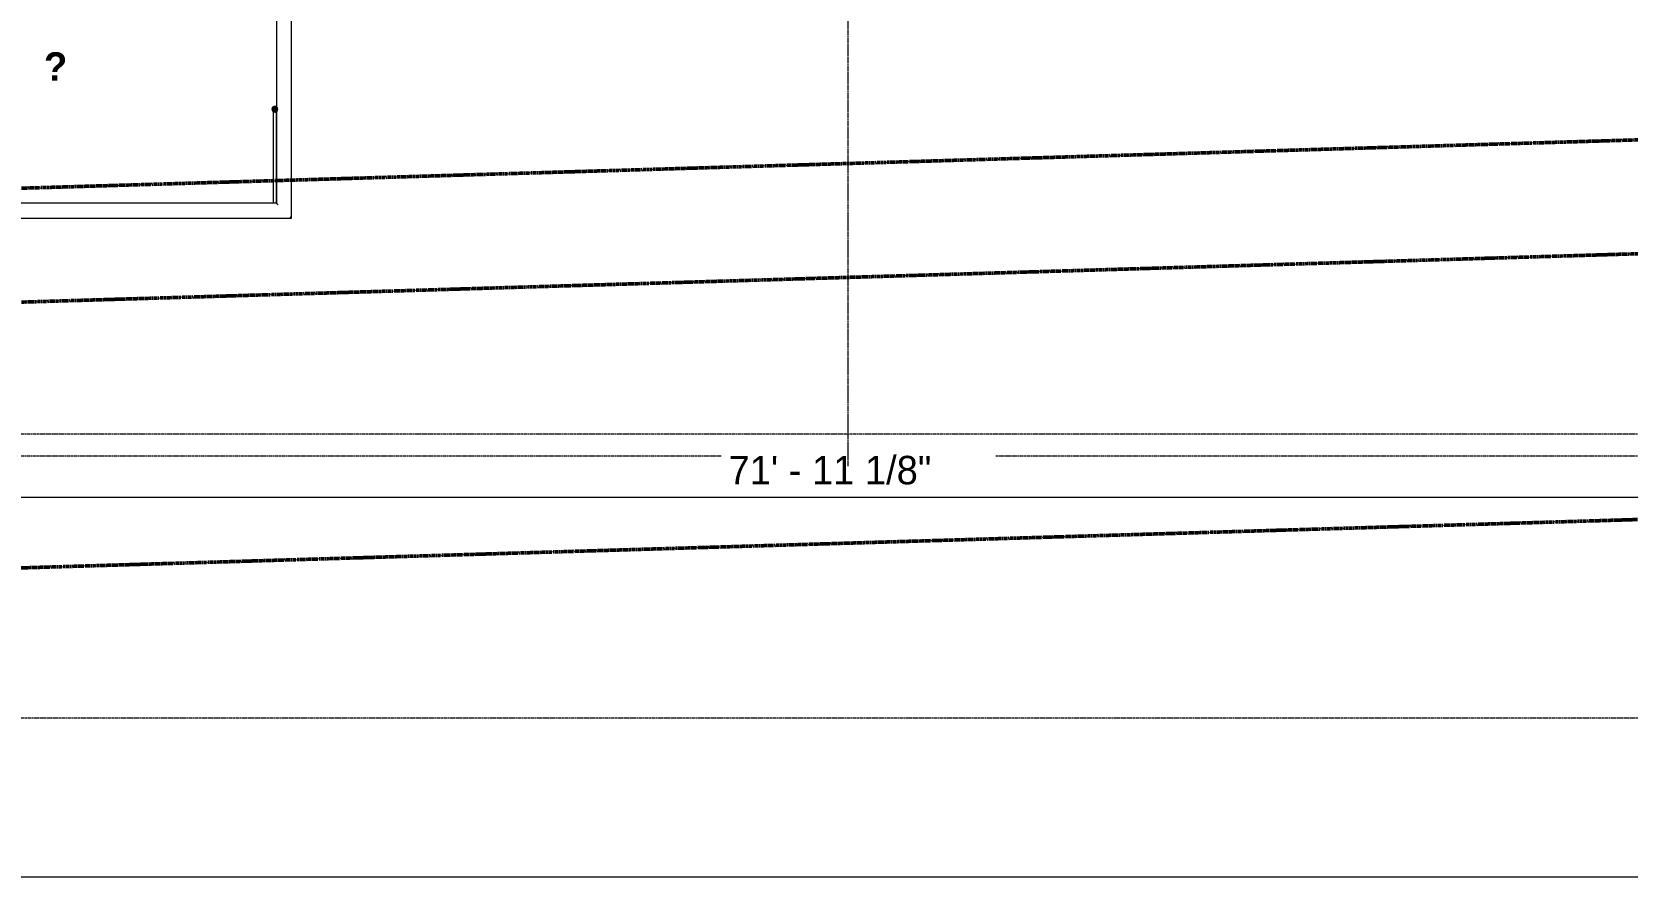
# Model space of a CAD drawing. Header units: inches. Extents: x -4217 to -1814, y 9706 to 12425.
# Drawn here: x -2758 to -2254, y 9706 to 9974 of the extents above; entities that cross this region are included whole.
import ezdxf

# ---------------------------------------------------------------- set-up
doc = ezdxf.new("R2010")
doc.units = ezdxf.units.IN
doc.header["$MEASUREMENT"] = 0
for name, pattern in [('Aligning Line 1_8_', [0.25, 0.125, -0.125]), ('Double Dash 3_8_', [1, 0.375, -0.125, 0.125, -0.125, 0.125, -0.125]), ('Grid Line 1_2_', [0.875, 0.5, -0.125, 0.125, -0.125])]:
    doc.linetypes.add(name, pattern=pattern)
for name, color, linetype, lineweight in [('A-ANNO-DIMS', 211, 'Continuous', 9), ('A-ANNO-DIMS-96', 211, 'Continuous', 9), ('A-AREA-IDEN', 2, 'Continuous', 9), ('A-FLOR-HRAL-2', 250, 'Continuous', 9), ('A-WALL-3', 10, 'Continuous', 50), ('A-WALL-4', 50, 'Continuous', 13), ('C-PROP-LINE-1', 10, 'Double Dash 3_8_', 50), ('G-ANNO-SYMB', 111, 'Aligning Line 1_8_', 9), ('G-ANNO-SYMB-1', 147, 'Aligning Line 1_8_', 9), ('S-GRID-1', 1, 'Grid Line 1_2_', 9)]:
    doc.layers.add(name, color=color, linetype=linetype, lineweight=lineweight)
doc.styles.add('Century Gothic', font='ufonts.com_century-gothic.ttf', dxfattribs={"height": 9})
doc.styles.add('Century Gothic_B', font='GOTHICB.TTF', dxfattribs={"height": 9})
doc.dimstyles.new('OD__1_8__Tol__', dxfattribs={"dimscale": 12, "dimtxt": 9.397514, "dimasz": 1, "dimexe": 0.75, "dimexo": 0.5, "dimgap": 0.125, "dimtad": 1, "dimdec": 3, "dimrnd": 0.125, "dimzin": 3, "dimdsep": 46, "dimlunit": 4, "dimtxsty": 'Century Gothic', "dimblk1": 'OBLIQUE', "dimblk2": 'OBLIQUE', "dimsah": 1, "dimcen": 0.09, "dimdle": 0.75, "dimazin": 0, "dimtfac": 1, "dimtdec": 4, "dimtix": 1, "dimtmove": 0, "dimatfit": 3, "dimfxl": 1, "dimtvp": 1, "dimtfill": 1, "dimfrac": 2, "dimtolj": 1, "dimtzin": 0, "dimarcsym": 2})

# ---------------------------------------------------------------- blocks, each defined once
blk = doc.blocks.new('DIMBLOCK33-FLOOR PLAN - 3RD FLOOR')
at = {"layer": 'A-ANNO-DIMS-96'}
for p, q in [((-2935.52, 9982.44), (-2935.52, 9817.41)), ((-2935.52, 9826.41), (-2935.52, 9982.44)), ((-2072.36, 9978.63), (-2072.36, 9817.41)), ((-2072.36, 9826.41), (-2072.36, 9978.63)), ((-2935.52, 9826.41), (-2063.36, 9826.41))]:
    blk.add_line(p, q, dxfattribs=at)
at = {"layer": 'A-ANNO-DIMS-96', "lineweight": 50}
for p, q in [((-2935.52, 9826.41), (-2929.52, 9832.41)), ((-2072.36, 9826.41), (-2066.36, 9832.41)), ((-2935.52, 9826.41), (-2941.52, 9820.41)), ((-2072.36, 9826.41), (-2078.36, 9820.41))]:
    blk.add_line(p, q, dxfattribs=at)
at = {"layer": 'A-ANNO-DIMS-96', "color": 0, "insert": (-2538.18, 9839.44), "char_height": 9, "width": 82.1611, "attachment_point": 1, "line_spacing_factor": 0.984502, "style": 'Century Gothic', "bg_fill": 3, "box_fill_scale": 1.25, "bg_fill_color": 256, "bg_fill_true_color": 13158600, "bg_fill_transparency": 0}
blk.add_mtext('71\' - 11 1/8"', dxfattribs=at)
blk = doc.blocks.new('_Oblique')
at = {"color": 0, "linetype": 'ByBlock', "lineweight": -2}
blk.add_line((-0.5, -0.5), (0.5, 0.5), dxfattribs=at)

msp = doc.modelspace()

# ---------------------------------------------------------------- linework, layer by layer
at = {"layer": 'G-ANNO-SYMB'}
for p, q in [((-1910.90801, 9839.38186), (-4027.08301, 9839.38186)), ((-1910.90801, 9706.24032), (-4072.01201, 9706.24032))]:
    msp.add_line(p, q, dxfattribs=at)
at = {"layer": 'G-ANNO-SYMB-1'}
for p, q in [((-1926.94838, 9756.52836), (-4071.96446, 9756.52836)), ((-1910.90801, 9706.24032), (-4072.01201, 9706.24032)), ((-1910.95638, 9706.24032), (-4071.96446, 9706.24032))]:
    msp.add_line(p, q, dxfattribs=at)

# ---------------------------------------------------------------- texts
at = {"layer": 'A-AREA-IDEN', "insert": (-2754.57675, 9967.06755), "char_height": 9, "width": 8.787, "attachment_point": 1, "style": 'Century Gothic_B'}
msp.add_mtext('\\fCentury Gothic|b1|i0|c0|p34|;?', dxfattribs=at)

# ---------------------------------------------------------------- next in the draw order: dimensions: what is measured, and where the dimension line sits
at = {"layer": 'A-ANNO-DIMS'}
dim = msp.add_linear_dim(base=(-2072.3612366797, 9826.4063176174), p1=(-2935.5237366793, 9988.4393961105), p2=(-2072.3612366797, 9984.6268961105), dimstyle='OD__1_8__Tol__', override={"dimpost": '<>', "dimfxl": 863.17092}, dxfattribs=at)
dim.commit()
dim.dimension.update_dxf_attribs({"geometry": 'DIMBLOCK33-FLOOR PLAN - 3RD FLOOR', "text_midpoint": (-2503.9424866795, 9833.1313346513)})

# ---------------------------------------------------------------- next in the draw order: linework, layer by layer
at = {"layer": 'A-FLOR-HRAL-2'}
for p, q in [((-2681.04815, 9979.8144), (-2681.04815, 9919.3016)), ((-2676.32374, 9914.57719), (-2676.32374, 9980.1894)), ((-2681.04815, 9919.3016), (-2785.64874, 9919.3016)), ((-2790.37315, 9914.57719), (-2676.32374, 9914.57719))]:
    msp.add_line(p, q, dxfattribs=at)
for points, knots in [([(-2680.57571, 9918.82916), (-2680.61785, 9918.87039), (-2680.67861, 9918.93222), (-2680.75699, 9919.01047), (-2680.80345, 9919.05679), (-2680.83817, 9919.09182), (-2680.87194, 9919.12535), (-2680.90305, 9919.15642), (-2680.93099, 9919.18461), (-2680.95735, 9919.21078), (-2680.98604, 9919.23948), (-2681.01334, 9919.26689), (-2681.04009, 9919.29345), (-2681.04796, 9919.3016), (-2681.04815, 9919.3016)], [0, 0, 0, 0, 0.166666667, 0.25, 0.333333333, 0.375, 0.416666667, 0.5, 0.541666667, 0.583333333, 0.666666667, 0.75, 0.833333333, 1, 1, 1, 1]), ([(-2676.32374, 9914.57719), (-2676.32392, 9914.57719), (-2676.3318, 9914.58534), (-2676.35854, 9914.61191), (-2676.38585, 9914.63932), (-2676.41453, 9914.66801), (-2676.44089, 9914.69418), (-2676.46882, 9914.72238), (-2676.50781, 9914.76121), (-2676.55079, 9914.80415), (-2676.5869, 9914.84053), (-2676.62477, 9914.8781), (-2676.69322, 9914.94657), (-2676.75403, 9915.0084), (-2676.79618, 9915.04963)], [0, 0, 0, 0, 0.166666667, 0.25, 0.333333333, 0.416666667, 0.458333333, 0.5, 0.583333333, 0.666666667, 0.708333333, 0.75, 0.833333333, 1, 1, 1, 1])]:
    msp.add_open_spline(points, degree=3, knots=knots, dxfattribs=at)
at = {"layer": 'A-WALL-3', "flags": 128}
for points in [[(-2681.09318, 9949.05778), (-2681.10771, 9949.19888), (-2681.15046, 9949.33178), (-2681.21893, 9949.44875), (-2681.30915, 9949.543), (-2681.41588, 9949.60906), (-2681.53291, 9949.64307), (-2681.65345, 9949.64307), (-2681.77049, 9949.60906), (-2681.87722, 9949.543), (-2681.96744, 9949.44875), (-2682.03591, 9949.33178), (-2682.07865, 9949.19888), (-2682.09318, 9949.05778)], [(-2682.09318, 9949.05778), (-2682.07865, 9948.91668), (-2682.03591, 9948.78378), (-2681.96744, 9948.66681), (-2681.87722, 9948.57256), (-2681.77049, 9948.50651), (-2681.65345, 9948.47249), (-2681.53291, 9948.47249), (-2681.41588, 9948.50651), (-2681.30915, 9948.57256), (-2681.21893, 9948.66681), (-2681.15046, 9948.78378), (-2681.10771, 9948.91668), (-2681.09318, 9949.05778)]]:
    msp.add_lwpolyline(points, dxfattribs=at)
at = {"layer": 'A-WALL-4'}
for p, q in [((-2682.09318, 9949.05778), (-2682.09318, 9919.3016)), ((-2681.09318, 9919.3016), (-2681.09318, 9949.05778))]:
    msp.add_line(p, q, dxfattribs=at)
at = {"layer": 'C-PROP-LINE-1'}
for p, q in [((-3867.12227, 9890.97905), (-1910.90801, 9949.54267)), ((-3927.0955, 9853.16749), (-1910.90801, 9913.52654)), ((-3987.00617, 9767.3363), (-1910.90801, 9829.48891))]:
    msp.add_line(p, q, dxfattribs=at)
at = {"layer": 'G-ANNO-SYMB-1'}
msp.add_line((-1910.90801, 9846.2766), (-4009.5295, 9846.2766), dxfattribs=at)
at = {"layer": 'S-GRID-1'}
msp.add_line((-2500.32374, 9836.17969), (-2500.32374, 12376.79045), dxfattribs=at)

doc.saveas('drawing.dxf')
